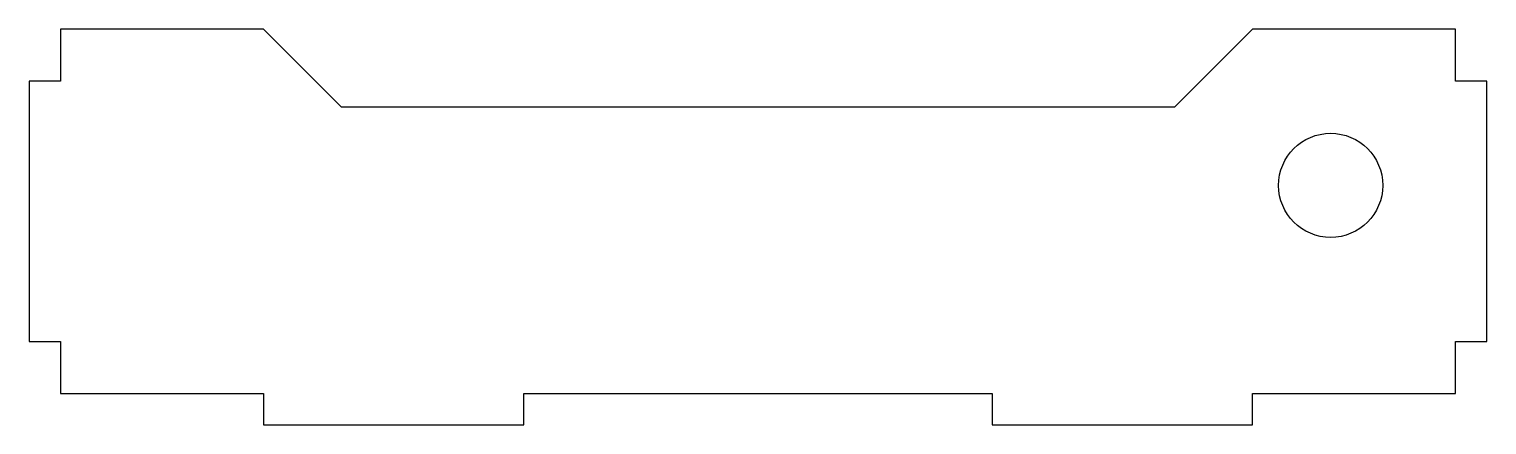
# Model space of a CAD drawing. Header units: millimetres. Extents: x 0 to 280, y 0 to 76.
import ezdxf

# ---------------------------------------------------------------- set-up
doc = ezdxf.new("R2010")
doc.units = ezdxf.units.MM

msp = doc.modelspace()

# ---------------------------------------------------------------- linework, layer by layer
msp.add_lwpolyline([(280, 16), (280, 66), (274, 66), (274, 76), (235, 76), (220, 61), (60, 61), (45, 76), (6, 76), (6, 66), (0, 66), (0, 16), (6, 16), (6, 6), (45, 6), (45, 0), (95, 0), (95, 6), (185, 6), (185, 0), (235, 0), (235, 6), (274, 6), (274, 16)], close=True)
msp.add_circle((250, 46), 10)

doc.saveas('drawing.dxf')
